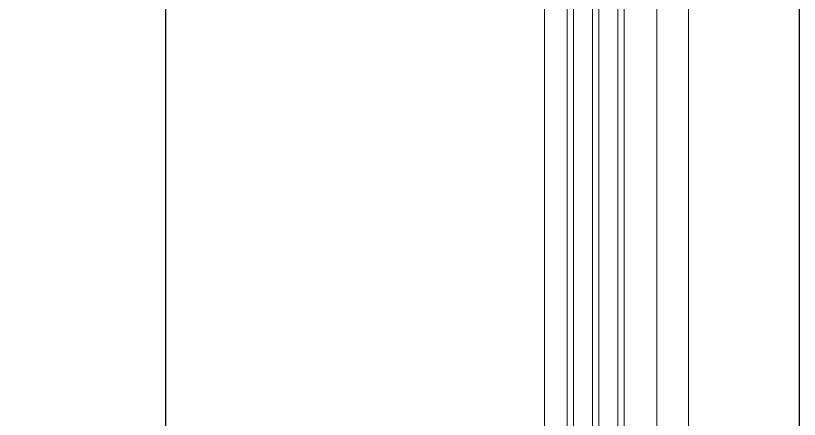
# Model space of a CAD drawing. Header units: millimetres. Extents: x 0 to 145404, y 0 to 194550.
# Drawn here: x 94380.6 to 94875.5, y 164806.6 to 165061.8 of the extents above; entities that cross this region are included whole.
import ezdxf

# ---------------------------------------------------------------- set-up
doc = ezdxf.new("R2010")
doc.units = ezdxf.units.MM
doc.linetypes.add('HIDDEN2', pattern=[0.1875, 0.125, -0.0625])
for name, color, linetype, lineweight in [('АР - детали окон', 152, 'Continuous', 0), ('АР - Наружная стена', 144, 'Continuous', 30), ('АР - Окна', 150, 'Continuous', 9), ('АР - окна - открывание', 251, 'Continuous', 5), ('АР - стекла', 142, 'Continuous', 0)]:
    doc.layers.add(name, color=color, linetype=linetype, lineweight=lineweight)

# ---------------------------------------------------------------- blocks, each defined once
blk = doc.blocks.new('блок балконный дверной с проходом 750мм')
at = {"layer": 'АР - детали окон', "color": 251}
blk.add_lwpolyline([(-950, 80), (-900, 80), (-900, 150), (-50, 150), (-50, 80), (0, 80), (0, -250), (-950, -250)], close=True, dxfattribs=at)
at = {"layer": 'АР - детали окон', "color": 252, "linetype": 'Continuous', "ltscale": 0.5, "flags": 128}
for points in [[(0, 80), (-950, 80)], [(-826.12, 60), (-123.69, 60)], [(-130.74, -11), (-819.07, -11)]]:
    blk.add_lwpolyline(points, dxfattribs=at)
at = {"layer": 'АР - окна - открывание', "color": 252, "linetype": 'HIDDEN2', "lineweight": 0, "ltscale": 75}
blk.add_arc((-50.51, 0), 839.78, 180, 270, dxfattribs=at)
at = {"layer": 'АР - стекла'}
for points in [[(-122.62, 39.29), (-827.18, 39.29), (-827.18, 35.29), (-122.62, 35.29)], [(-122.62, 23.29), (-827.18, 23.29), (-827.18, 19.29), (-122.62, 19.29)], [(-122.62, 7.29), (-827.18, 7.29), (-827.18, 3.29), (-122.62, 3.29)]]:
    blk.add_lwpolyline(points, close=True, dxfattribs=at)
blk = doc.blocks.new('Квартира 1К 6300 тип 35')
at = {"layer": 'АР - Наружная стена'}
blk.add_lwpolyline([(-7150, 6500), (-7150, 0), (-6750, 0), (-6750, 6500)], close=True, dxfattribs=at)
at = {"layer": 'АР - Окна', "xscale": -1, "rotation": 89.99999999999993}
blk.add_blockref('блок балконный дверной с проходом 750мм', (-7000, 1240), dxfattribs=at)
blk = doc.blocks.new('V_Section_1')
blk.add_blockref('Квартира 1К 6300 тип 35', (7150, -17350))

msp = doc.modelspace()

# ---------------------------------------------------------------- block references
at = {"xscale": -1}
msp.add_blockref('V_Section_1', (94875.46, 180696.11), dxfattribs=at)

doc.saveas('drawing.dxf')
